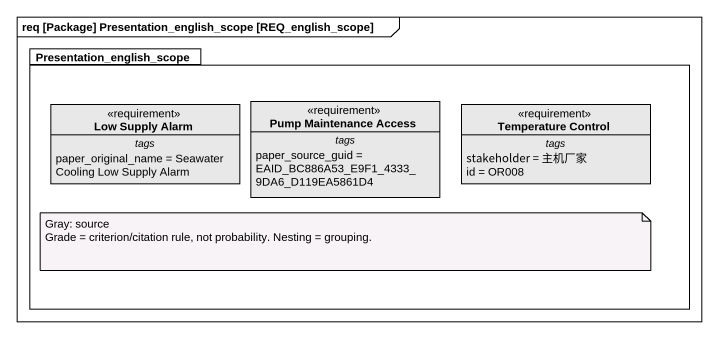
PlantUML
@startuml
mainframe req [Package] Presentation_english_scope [REQ_english_scope]
hide circle
hide empty members
package Presentation_english_scope {
  class "Low Supply Alarm" as Low_Supply_Alarm <<requirement>> #E8E8E8 {
    -- tags --
    paper_original_name = Seawater Cooling Low Supply Alarm
  }
  class "Pump Maintenance Access" as Pump_Maintenance_Access <<requirement>> #E8E8E8 {
    -- tags --
    paper_source_guid = EAID_BC886A53_E9F1_4333_9DA6_D119EA5861D4
  }
  class "Temperature Control" as Temperature_Control <<requirement>> #E8E8E8 {
    -- tags --
    stakeholder = 主机厂家
    id = OR008
  }
}
note as N1
  Gray: source
  Grade = criterion/citation rule, not probability. Nesting = grouping.
end note
@enduml
